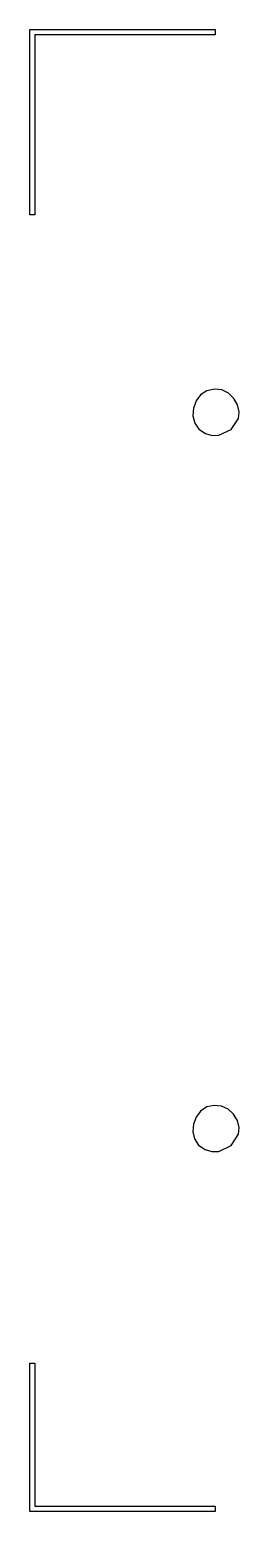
# Model space of a CAD drawing. Extents: x 0 to 6.75, y 0 to 6.
# Drawn here: x 0 to 0.85, y 0 to 6 of the extents above; entities outside this region: 3.
import ezdxf

# ---------------------------------------------------------------- set-up
doc = ezdxf.new("R2010")
doc.units = 0
doc.layers.add('Layer_1', color=7, linetype='CONTINUOUS')

msp = doc.modelspace()

# ---------------------------------------------------------------- linework, layer by layer
at = {"layer": 'Layer_1', "color": 7}
for points in [[(0.750004, 5.999949), (0.750004, 5.978659), (0.021249, 5.978659), (0.021249, 5.249944), (0, 5.249944), (0, 5.989283), (0, 5.999949), (0.750004, 5.999949), (0.750004, 5.999949)], [(0.750004, 5.999949), (0.750004, 5.978659), (0.021249, 5.978659), (0.021249, 5.249944), (0, 5.249943), (0, 5.989282), (0, 5.999949), (0.750004, 5.999949), (0.750004, 5.999949)], [(6.749942, 5.999949), (6.749942, 5.249944), (6.728693, 5.249944), (6.728693, 5.978659), (5.999936, 5.978659), (5.999936, 5.999949), (6.749942, 5.999949), (6.749942, 5.999949)], [(0.021249, 0.599979), (0.021249, 0.021249), (0.750004, 0.021249), (0.750004, 0), (0, 0), (0, 0.599979), (0.021249, 0.599979), (0.021249, 0.599979)], [(6.749935, 0.599979), (6.749935, 0), (5.99993, 0), (5.99993, 0.021249), (6.728686, 0.021249), (6.728686, 0.599979), (6.749935, 0.599979), (6.749935, 0.599979)]]:
    msp.add_lwpolyline(points, close=True, dxfattribs=at)
for points in [[(0.746952, 4.544024), (0.715916, 4.537875), (0.691022, 4.520932), (0.672989, 4.496271), (0.66254, 4.466969), (0.660397, 4.436103), (0.66728, 4.406747), (0.683911, 4.381981), (0.711013, 4.364879), (0.737804, 4.356678), (0.765195, 4.357587), (0.814532, 4.381455), (0.844535, 4.425933), (0.847758, 4.452603), (0.840714, 4.480468), (0.825935, 4.506801), (0.804029, 4.527747), (0.777025, 4.540942), (0.746952, 4.544024), (0.746952, 4.544024)], [(5.714228, 3.094052), (5.683351, 3.08817), (5.658431, 3.071571), (5.640219, 3.047269), (5.629465, 3.018281), (5.626919, 2.987623), (5.633331, 2.958311), (5.649451, 2.933361), (5.676029, 2.915789), (5.702453, 2.906955), (5.72975, 2.907245), (5.779562, 2.930023), (5.810667, 2.973782), (5.81458, 3.000298), (5.808266, 3.028182), (5.793974, 3.055341), (5.772083, 3.07703), (5.744774, 3.090762), (5.714228, 3.094052), (5.714228, 3.094052)], [(0.746456, 1.644025), (0.715818, 1.637815), (0.691158, 1.621062), (0.673201, 1.596744), (0.662668, 1.567835), (0.660283, 1.537312), (0.66677, 1.508151), (0.68285, 1.483327), (0.709249, 1.465817), (0.736501, 1.456813), (0.764456, 1.457417), (0.814818, 1.481764), (0.845013, 1.527476), (0.847761, 1.554787), (0.839721, 1.583171), (0.824635, 1.608706), (0.802739, 1.628855), (0.776018, 1.641376), (0.746456, 1.644025), (0.746456, 1.644025)]]:
    msp.add_lwpolyline(points, dxfattribs=at)

doc.saveas('drawing.dxf')
